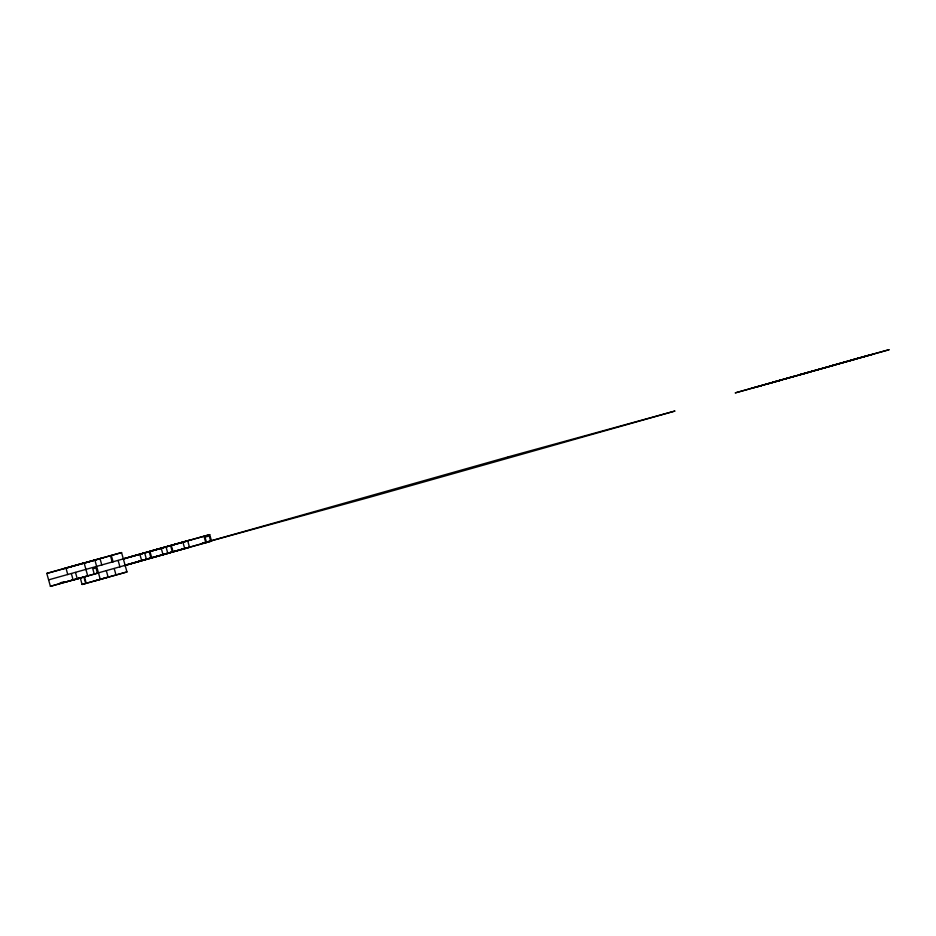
<?xml version="1.0" encoding="UTF-8"?>
<svg xmlns="http://www.w3.org/2000/svg" width="936" height="936" viewBox="0 0 936 936"><rect width="100%" height="100%" fill="white"/><g stroke="black" fill="none" stroke-linecap="round" stroke-linejoin="round"><path stroke-width="1.4" d="M151.222 550.883L209.722 534.643L211.524 541.09L50.404 586.322L46.8 573.417L84.205 562.852M103.744 557.563L65.976 568.152L67.778 574.599M80.297 578.015L82.099 584.462L126.968 571.931L121.563 552.579L84.17 563.144L87.762 576.049M122.756 559.096L191.541 539.639M209.722 534.643L48.602 579.864M60.044 582.894L64.21 581.724M50.404 586.322L80.59 577.851M124.628 565.356L145.77 559.377M146.987 559.038L186.439 547.981M751.117 388.405L757.985 386.463M758.499 386.381L793.658 376.389M831.718 365.637L847.49 361.191M848.133 361.003L868.503 355.341M87.083 576.155L73.16 580.063L71.358 573.616M82.099 584.462L108.775 576.927M63.04 568.831L121.563 552.579M46.8 573.417L94.887 560.126L100.292 579.466M129.765 556.943L187.715 540.856L189.517 547.314L137.721 561.659M122.686 559.014L161.249 548.332L163.051 554.779M122.908 559.085L125.541 558.359M853.339 359.541L866.467 355.891M867.028 355.738L889.2 349.678L735.193 392.909L777.266 381.163M874.095 353.948L799.707 374.681L813.361 370.937M813.922 370.773L855.258 359.248M773.159 382.18L777.804 380.905M778.366 380.753L833.262 365.473M778.073 380.917L782.835 379.63M784.005 379.314L809.207 372.271M757.926 386.662L761.436 385.69M767.11 384.064L773.756 382.227M774.318 382.075L781.923 379.981M163.262 554.44L211.524 541.09M124.488 565.461L167.836 553.433L166.035 546.987M124.71 565.531L141.699 560.816L139.897 554.369M66.585 581.747L98.491 573.019M93.541 581.256L126.968 571.931M210.74 541.312L209.243 535.942L205.019 537.135L206.517 542.506M204.013 536.258L205.815 542.704M182.929 542.213L184.731 548.66M171.311 545.489L173.113 551.936M170.914 546.764L172.423 552.135M149.971 551.515L151.772 557.973M149.503 552.802L151 558.184M144.682 553.012L146.484 559.459M118.147 560.512L119.948 566.959M111.314 555.481L113.116 561.928M114.227 568.573L116.017 575.02M110.752 556.791L112.25 562.162M106.353 570.796L108.155 577.243M100.035 558.663L101.825 565.122M97.484 573.3L95.987 567.93L92.793 568.831L94.29 574.201M84.731 577.957L86.229 583.327M83.877 577.032L85.679 583.479M75.5 572.469L77.302 578.928M508.26 456.85L202.071 543.336L368.807 497.507L674.996 411.021L508.26 456.85"/></g></svg>
